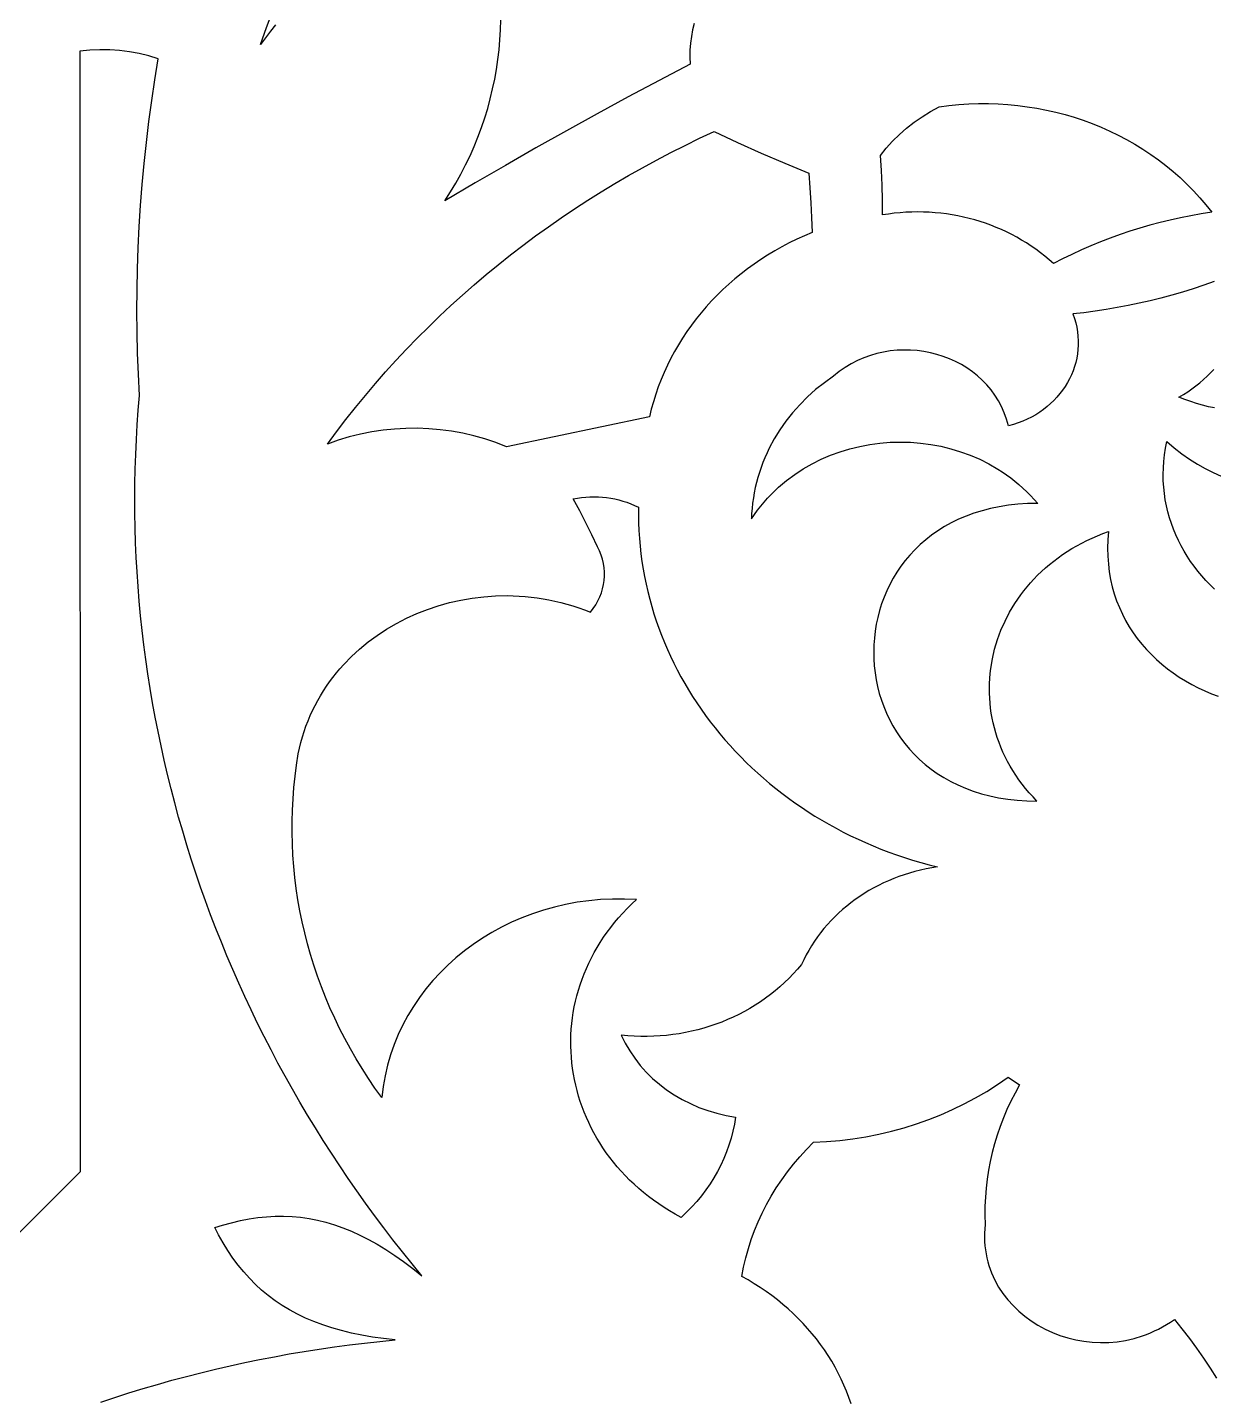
# Model space of a CAD drawing. Extents: x -3069 to -2029, y 258 to 1298.
# Drawn here: x -2196.7 to -2140.3, y 619.9 to 685.1 of the extents above; entities that cross this region are included whole.
import ezdxf

# ---------------------------------------------------------------- set-up
doc = ezdxf.new("R2010")
doc.units = 0
doc.layers.add('LAYER_1', color=18, linetype='CONTINUOUS')

msp = doc.modelspace()

# ---------------------------------------------------------------- linework, layer by layer
at = {"layer": 'LAYER_1'}
for points in [[(-2184.905, 685.199), (-2185.15, 684.894), (-2185.387, 684.583), (-2185.618, 684.268), (-2185.335, 685.075), (-2185.031, 685.874)], [(-2165.005, 685.265), (-2165.084, 684.957), (-2165.145, 684.643), (-2165.187, 684.324), (-2165.21, 684.001), (-2165.214, 683.672), (-2165.197, 683.34), (-2166.677, 682.562), (-2168.15, 681.774), (-2169.618, 680.976), (-2171.078, 680.169), (-2172.532, 679.352), (-2173.98, 678.524), (-2175.42, 677.688), (-2176.854, 676.841), (-2176.588, 677.259), (-2176.336, 677.683), (-2176.098, 678.112), (-2175.875, 678.545), (-2175.665, 678.983), (-2175.469, 679.426), (-2175.287, 679.872), (-2175.119, 680.322), (-2174.965, 680.775), (-2174.825, 681.232), (-2174.699, 681.691), (-2174.588, 682.153), (-2174.49, 682.617), (-2174.407, 683.083), (-2174.339, 683.551), (-2174.284, 684.021), (-2174.244, 684.492), (-2174.218, 684.963), (-2174.206, 685.435)], [(-2193.218, 619.754), (-2192.548, 619.979), (-2191.875, 620.195), (-2191.198, 620.403), (-2190.518, 620.604), (-2189.834, 620.796), (-2189.147, 620.981), (-2188.457, 621.158), (-2187.764, 621.326), (-2187.068, 621.487), (-2186.369, 621.64), (-2185.666, 621.784), (-2184.961, 621.92), (-2184.253, 622.049), (-2183.542, 622.168), (-2182.829, 622.28), (-2182.113, 622.384), (-2181.394, 622.479), (-2180.672, 622.566), (-2179.949, 622.644), (-2179.222, 622.714), (-2179.773, 622.776), (-2180.302, 622.851), (-2180.812, 622.939), (-2181.303, 623.041), (-2181.775, 623.156), (-2182.228, 623.285), (-2182.664, 623.427), (-2183.082, 623.584), (-2183.484, 623.754), (-2183.869, 623.939), (-2184.238, 624.138), (-2184.592, 624.352), (-2184.931, 624.581), (-2185.256, 624.824), (-2185.567, 625.083), (-2185.864, 625.357), (-2186.149, 625.646), (-2186.421, 625.95), (-2186.682, 626.27), (-2186.931, 626.607), (-2187.169, 626.959), (-2187.397, 627.327), (-2187.615, 627.711), (-2187.793, 628.054), (-2187.425, 628.17), (-2186.999, 628.287), (-2186.577, 628.387), (-2186.16, 628.467), (-2185.746, 628.529), (-2185.336, 628.571), (-2184.928, 628.594), (-2184.522, 628.597), (-2184.118, 628.58), (-2183.715, 628.543), (-2183.314, 628.486), (-2182.912, 628.408), (-2182.511, 628.309), (-2182.109, 628.189), (-2181.706, 628.047), (-2181.301, 627.884), (-2180.895, 627.699), (-2180.486, 627.491), (-2180.074, 627.262), (-2179.659, 627.009), (-2179.241, 626.734), (-2178.818, 626.436), (-2178.39, 626.114), (-2177.957, 625.769), (-2178.421, 626.332), (-2178.877, 626.899), (-2179.326, 627.471), (-2179.767, 628.046), (-2180.2, 628.626), (-2180.626, 629.209), (-2181.044, 629.797), (-2181.454, 630.388), (-2181.856, 630.983), (-2182.25, 631.582), (-2182.637, 632.184), (-2183.016, 632.79), (-2183.387, 633.4), (-2183.75, 634.012), (-2184.105, 634.629), (-2184.452, 635.248), (-2184.791, 635.871), (-2185.122, 636.497), (-2185.445, 637.126), (-2185.761, 637.758), (-2186.068, 638.393), (-2186.367, 639.031), (-2186.658, 639.672), (-2186.941, 640.316), (-2187.215, 640.962), (-2187.482, 641.611), (-2187.741, 642.263), (-2187.991, 642.917), (-2188.233, 643.573), (-2188.467, 644.232), (-2188.692, 644.894), (-2188.91, 645.557), (-2189.119, 646.223), (-2189.32, 646.891), (-2189.512, 647.561), (-2189.696, 648.233), (-2189.872, 648.907), (-2190.039, 649.583), (-2190.198, 650.26), (-2190.348, 650.94), (-2190.49, 651.621), (-2190.624, 652.303), (-2190.749, 652.988), (-2190.865, 653.673), (-2190.973, 654.36), (-2191.073, 655.049), (-2191.163, 655.738), (-2191.246, 656.429), (-2191.319, 657.121), (-2191.384, 657.815), (-2191.44, 658.509), (-2191.488, 659.204), (-2191.527, 659.9), (-2191.557, 660.597), (-2191.578, 661.295), (-2191.591, 661.993), (-2191.595, 662.692), (-2191.59, 663.391), (-2191.576, 664.092), (-2191.553, 664.792), (-2191.522, 665.493), (-2191.481, 666.194), (-2191.432, 666.895), (-2191.374, 667.597), (-2191.424, 668.599), (-2191.461, 669.602), (-2191.483, 670.604), (-2191.492, 671.607), (-2191.486, 672.609), (-2191.465, 673.611), (-2191.431, 674.613), (-2191.382, 675.614), (-2191.32, 676.614), (-2191.243, 677.614), (-2191.151, 678.613), (-2191.046, 679.61), (-2190.927, 680.607), (-2190.793, 681.602), (-2190.645, 682.596), (-2190.483, 683.588), (-2190.934, 683.725), (-2191.391, 683.836), (-2191.853, 683.921), (-2192.32, 683.979), (-2192.79, 684.011), (-2193.262, 684.016), (-2193.734, 683.995), (-2194.204, 683.947), (-2194.199, 630.707), (-2231.849, 593.065)], [(-2140.295, 673.004), (-2140.794, 672.829), (-2141.296, 672.663), (-2141.802, 672.507), (-2142.312, 672.359), (-2142.824, 672.222), (-2143.339, 672.093), (-2143.857, 671.974), (-2144.378, 671.865), (-2144.901, 671.766), (-2145.427, 671.676), (-2145.955, 671.595), (-2146.484, 671.525), (-2147.016, 671.464), (-2146.941, 671.253), (-2146.879, 671.042), (-2146.83, 670.829), (-2146.793, 670.617), (-2146.769, 670.405), (-2146.758, 670.194), (-2146.758, 669.984), (-2146.771, 669.775), (-2146.795, 669.568), (-2146.83, 669.363), (-2146.877, 669.161), (-2146.935, 668.961), (-2147.003, 668.765), (-2147.082, 668.572), (-2147.172, 668.384), (-2147.271, 668.2), (-2147.381, 668.02), (-2147.5, 667.846), (-2147.629, 667.677), (-2147.767, 667.514), (-2147.915, 667.357), (-2148.071, 667.206), (-2148.236, 667.063), (-2148.409, 666.927), (-2148.59, 666.799), (-2148.78, 666.678), (-2148.977, 666.566), (-2149.182, 666.463), (-2149.395, 666.369), (-2149.614, 666.285), (-2149.841, 666.21), (-2150.074, 666.146), (-2150.161, 666.465), (-2150.27, 666.771), (-2150.399, 667.064), (-2150.548, 667.343), (-2150.715, 667.609), (-2150.899, 667.86), (-2151.1, 668.098), (-2151.316, 668.32), (-2151.546, 668.528), (-2151.79, 668.72), (-2152.046, 668.898), (-2152.313, 669.059), (-2152.59, 669.204), (-2152.876, 669.333), (-2153.17, 669.445), (-2153.472, 669.54), (-2153.779, 669.617), (-2154.091, 669.678), (-2154.407, 669.72), (-2154.725, 669.744), (-2155.046, 669.75), (-2155.367, 669.737), (-2155.688, 669.704), (-2156.007, 669.653), (-2156.325, 669.582), (-2156.638, 669.491), (-2156.947, 669.379), (-2157.251, 669.247), (-2157.548, 669.094), (-2157.837, 668.921), (-2158.118, 668.725), (-2158.389, 668.508), (-2158.824, 668.199), (-2159.237, 667.87), (-2159.626, 667.521), (-2159.992, 667.154), (-2160.333, 666.77), (-2160.649, 666.371), (-2160.939, 665.956), (-2161.203, 665.527), (-2161.44, 665.086), (-2161.548, 664.861), (-2161.649, 664.633), (-2161.743, 664.402), (-2161.83, 664.169), (-2161.91, 663.933), (-2161.983, 663.695), (-2162.048, 663.455), (-2162.106, 663.213), (-2162.156, 662.97), (-2162.199, 662.724), (-2162.234, 662.477), (-2162.261, 662.228), (-2162.281, 661.978), (-2162.293, 661.726), (-2162.15, 661.936), (-2162.001, 662.14), (-2161.847, 662.337), (-2161.687, 662.529), (-2161.522, 662.714), (-2161.352, 662.893), (-2161.177, 663.066), (-2160.997, 663.233), (-2160.813, 663.393), (-2160.624, 663.548), (-2160.234, 663.838), (-2159.828, 664.104), (-2159.408, 664.344), (-2158.975, 664.56), (-2158.53, 664.751), (-2158.076, 664.916), (-2157.613, 665.057), (-2157.143, 665.172), (-2156.667, 665.262), (-2156.186, 665.326), (-2155.703, 665.365), (-2155.217, 665.378), (-2154.732, 665.366), (-2154.247, 665.328), (-2153.765, 665.265), (-2153.287, 665.175), (-2152.815, 665.059), (-2152.349, 664.918), (-2151.891, 664.75), (-2151.442, 664.557), (-2151.005, 664.337), (-2150.579, 664.09), (-2150.372, 663.957), (-2150.167, 663.818), (-2149.967, 663.671), (-2149.771, 663.519), (-2149.579, 663.359), (-2149.391, 663.193), (-2149.207, 663.02), (-2149.028, 662.841), (-2148.854, 662.655), (-2148.685, 662.462), (-2149.164, 662.452), (-2149.627, 662.423), (-2150.075, 662.374), (-2150.509, 662.306), (-2150.927, 662.22), (-2151.329, 662.117), (-2151.717, 661.997), (-2152.09, 661.86), (-2152.447, 661.708), (-2152.789, 661.541), (-2153.116, 661.36), (-2153.428, 661.165), (-2153.725, 660.957), (-2154.007, 660.737), (-2154.273, 660.505), (-2154.524, 660.263), (-2154.76, 660.009), (-2154.981, 659.746), (-2155.187, 659.474), (-2155.378, 659.194), (-2155.553, 658.905), (-2155.713, 658.61), (-2155.858, 658.308), (-2155.988, 658), (-2156.103, 657.687), (-2156.202, 657.369), (-2156.287, 657.047), (-2156.356, 656.723), (-2156.41, 656.395), (-2156.448, 656.066), (-2156.472, 655.735), (-2156.48, 655.404), (-2156.473, 655.072), (-2156.451, 654.741), (-2156.414, 654.412), (-2156.362, 654.084), (-2156.294, 653.759), (-2156.211, 653.437), (-2156.113, 653.119), (-2156, 652.806), (-2155.872, 652.497), (-2155.728, 652.195), (-2155.569, 651.898), (-2155.395, 651.609), (-2155.206, 651.328), (-2155.001, 651.055), (-2154.782, 650.791), (-2154.547, 650.537), (-2154.297, 650.293), (-2154.031, 650.06), (-2153.751, 649.839), (-2153.455, 649.63), (-2153.144, 649.434), (-2152.818, 649.252), (-2152.476, 649.083), (-2152.12, 648.93), (-2151.748, 648.792), (-2151.36, 648.67), (-2150.958, 648.566), (-2150.54, 648.478), (-2150.108, 648.409), (-2149.66, 648.358), (-2149.196, 648.327), (-2148.718, 648.316), (-2148.907, 648.513), (-2149.088, 648.714), (-2149.26, 648.918), (-2149.424, 649.125), (-2149.579, 649.335), (-2149.726, 649.548), (-2149.865, 649.764), (-2149.995, 649.982), (-2150.117, 650.202), (-2150.23, 650.425), (-2150.336, 650.65), (-2150.433, 650.876), (-2150.522, 651.104), (-2150.603, 651.334), (-2150.676, 651.565), (-2150.741, 651.797), (-2150.798, 652.03), (-2150.847, 652.264), (-2150.889, 652.498), (-2150.922, 652.734), (-2150.948, 652.969), (-2150.966, 653.205), (-2150.976, 653.441), (-2150.979, 653.676), (-2150.974, 653.912), (-2150.961, 654.147), (-2150.941, 654.381), (-2150.914, 654.614), (-2150.837, 655.079), (-2150.73, 655.538), (-2150.594, 655.99), (-2150.43, 656.435), (-2150.238, 656.871), (-2150.017, 657.297), (-2149.769, 657.711), (-2149.634, 657.913), (-2149.493, 658.112), (-2149.345, 658.307), (-2149.191, 658.499), (-2149.03, 658.687), (-2148.862, 658.87), (-2148.688, 659.05), (-2148.507, 659.225), (-2148.319, 659.396), (-2148.125, 659.562), (-2147.925, 659.723), (-2147.719, 659.879), (-2147.506, 660.03), (-2147.287, 660.175), (-2147.062, 660.315), (-2146.83, 660.45), (-2146.593, 660.578), (-2146.349, 660.701), (-2146.099, 660.817), (-2145.843, 660.927), (-2145.582, 661.031), (-2145.314, 661.128), (-2145.346, 660.728), (-2145.359, 660.337), (-2145.351, 659.953), (-2145.326, 659.578), (-2145.281, 659.212), (-2145.219, 658.854), (-2145.14, 658.505), (-2145.044, 658.165), (-2144.932, 657.834), (-2144.804, 657.512), (-2144.661, 657.199), (-2144.504, 656.896), (-2144.332, 656.602), (-2144.147, 656.317), (-2143.949, 656.043), (-2143.738, 655.778), (-2143.516, 655.524), (-2143.281, 655.28), (-2143.036, 655.045), (-2142.781, 654.822), (-2142.516, 654.609), (-2142.241, 654.406), (-2141.958, 654.214), (-2141.666, 654.034), (-2141.366, 653.864), (-2141.06, 653.705), (-2140.746, 653.558), (-2140.426, 653.422), (-2140.101, 653.298)], [(-2140.288, 666.999), (-2140.568, 667.059), (-2140.849, 667.129), (-2141.13, 667.209), (-2141.41, 667.3), (-2141.69, 667.402), (-2141.97, 667.515), (-2141.759, 667.638), (-2141.555, 667.767), (-2141.357, 667.903), (-2141.165, 668.044), (-2140.98, 668.191), (-2140.802, 668.343), (-2140.63, 668.501), (-2140.465, 668.663), (-2140.307, 668.831)], [(-2140.277, 658.393), (-2140.486, 658.596), (-2140.689, 658.805), (-2140.883, 659.021), (-2141.069, 659.244), (-2141.246, 659.473), (-2141.415, 659.707), (-2141.575, 659.948), (-2141.726, 660.194), (-2141.867, 660.446), (-2141.998, 660.703), (-2142.119, 660.965), (-2142.23, 661.232), (-2142.33, 661.504), (-2142.42, 661.781), (-2142.498, 662.062), (-2142.565, 662.348), (-2142.62, 662.638), (-2142.663, 662.932), (-2142.694, 663.23), (-2142.713, 663.531), (-2142.719, 663.836), (-2142.712, 664.145), (-2142.692, 664.457), (-2142.658, 664.771), (-2142.61, 665.089), (-2142.549, 665.409), (-2142.191, 665.102), (-2141.829, 664.819), (-2141.462, 664.561), (-2141.092, 664.326), (-2140.718, 664.114), (-2140.341, 663.925), (-2139.962, 663.759)], [(-2157.55, 619.681), (-2157.654, 619.981), (-2157.768, 620.278), (-2157.891, 620.57), (-2158.024, 620.859), (-2158.166, 621.144), (-2158.317, 621.425), (-2158.476, 621.702), (-2158.645, 621.974), (-2158.823, 622.241), (-2159.009, 622.503), (-2159.203, 622.761), (-2159.406, 623.013), (-2159.617, 623.259), (-2159.836, 623.5), (-2160.064, 623.736), (-2160.299, 623.965), (-2160.541, 624.188), (-2160.792, 624.405), (-2161.05, 624.616), (-2161.315, 624.82), (-2161.588, 625.017), (-2161.867, 625.207), (-2162.154, 625.389), (-2162.448, 625.565), (-2162.748, 625.733), (-2162.662, 626.178), (-2162.557, 626.619), (-2162.436, 627.055), (-2162.296, 627.486), (-2162.14, 627.912), (-2161.966, 628.331), (-2161.776, 628.745), (-2161.569, 629.151), (-2161.346, 629.55), (-2161.107, 629.942), (-2160.851, 630.325), (-2160.58, 630.7), (-2160.294, 631.067), (-2159.992, 631.423), (-2159.676, 631.771), (-2159.344, 632.108), (-2158.714, 632.139), (-2158.087, 632.193), (-2157.465, 632.27), (-2156.848, 632.369), (-2156.236, 632.489), (-2155.631, 632.632), (-2155.033, 632.796), (-2154.443, 632.981), (-2153.861, 633.188), (-2153.289, 633.415), (-2152.726, 633.663), (-2152.175, 633.931), (-2151.634, 634.219), (-2151.105, 634.527), (-2150.589, 634.855), (-2150.087, 635.202), (-2149.542, 634.831), (-2149.758, 634.447), (-2149.958, 634.057), (-2150.145, 633.662), (-2150.316, 633.262), (-2150.472, 632.857), (-2150.613, 632.448), (-2150.739, 632.036), (-2150.85, 631.62), (-2150.945, 631.201), (-2151.025, 630.779), (-2151.089, 630.354), (-2151.138, 629.928), (-2151.171, 629.5), (-2151.189, 629.07), (-2151.19, 628.64), (-2151.176, 628.208), (-2151.196, 628), (-2151.208, 627.795), (-2151.21, 627.592), (-2151.205, 627.392), (-2151.191, 627.194), (-2151.169, 627), (-2151.138, 626.808), (-2151.101, 626.619), (-2151.055, 626.434), (-2151.002, 626.251), (-2150.942, 626.072), (-2150.875, 625.897), (-2150.801, 625.725), (-2150.721, 625.556), (-2150.54, 625.23), (-2150.335, 624.919), (-2150.107, 624.624), (-2149.857, 624.346), (-2149.587, 624.086), (-2149.298, 623.843), (-2148.992, 623.62), (-2148.671, 623.417), (-2148.334, 623.234), (-2147.985, 623.073), (-2147.625, 622.933), (-2147.254, 622.816), (-2146.875, 622.722), (-2146.489, 622.653), (-2146.098, 622.608), (-2145.702, 622.589), (-2145.303, 622.596), (-2144.903, 622.631), (-2144.504, 622.693), (-2144.105, 622.783), (-2143.71, 622.903), (-2143.515, 622.974), (-2143.32, 623.053), (-2143.127, 623.14), (-2142.936, 623.234), (-2142.746, 623.336), (-2142.559, 623.446), (-2142.373, 623.564), (-2142.19, 623.69), (-2141.828, 623.241), (-2141.477, 622.785), (-2141.136, 622.322), (-2140.807, 621.853), (-2140.489, 621.378), (-2140.182, 620.896)]]:
    msp.add_lwpolyline(points, dxfattribs=at)
for points in [[(-2156.056, 676.167), (-2156.059, 676.873), (-2156.077, 677.578), (-2156.111, 678.283), (-2156.161, 678.987), (-2155.879, 679.338), (-2155.577, 679.673), (-2155.255, 679.991), (-2154.914, 680.291), (-2154.554, 680.573), (-2154.176, 680.835), (-2153.782, 681.078), (-2153.372, 681.301), (-2152.901, 681.363), (-2152.431, 681.41), (-2151.961, 681.442), (-2151.492, 681.458), (-2151.025, 681.459), (-2150.559, 681.445), (-2150.096, 681.415), (-2149.635, 681.372), (-2149.177, 681.313), (-2148.723, 681.24), (-2148.273, 681.153), (-2147.826, 681.052), (-2147.385, 680.936), (-2146.948, 680.807), (-2146.517, 680.664), (-2146.092, 680.508), (-2145.673, 680.338), (-2145.261, 680.155), (-2144.856, 679.959), (-2144.458, 679.75), (-2144.068, 679.529), (-2143.686, 679.295), (-2143.313, 679.048), (-2142.949, 678.789), (-2142.595, 678.518), (-2142.25, 678.235), (-2141.915, 677.94), (-2141.592, 677.633), (-2141.279, 677.315), (-2140.978, 676.986), (-2140.688, 676.645), (-2140.411, 676.294), (-2140.907, 676.217), (-2141.401, 676.13), (-2141.892, 676.033), (-2142.381, 675.925), (-2142.866, 675.807), (-2143.347, 675.679), (-2143.826, 675.541), (-2144.3, 675.393), (-2144.771, 675.235), (-2145.237, 675.067), (-2145.699, 674.889), (-2146.157, 674.701), (-2146.61, 674.504), (-2147.058, 674.297), (-2147.501, 674.08), (-2147.939, 673.854), (-2148.139, 674.034), (-2148.345, 674.207), (-2148.556, 674.375), (-2148.772, 674.535), (-2148.993, 674.689), (-2149.218, 674.837), (-2149.448, 674.977), (-2149.682, 675.111), (-2149.919, 675.239), (-2150.161, 675.359), (-2150.406, 675.472), (-2150.654, 675.579), (-2150.906, 675.678), (-2151.161, 675.771), (-2151.419, 675.856), (-2151.679, 675.934), (-2151.942, 676.005), (-2152.207, 676.069), (-2152.474, 676.125), (-2152.743, 676.174), (-2153.014, 676.216), (-2153.287, 676.25), (-2153.56, 676.276), (-2153.836, 676.295), (-2154.112, 676.306), (-2154.388, 676.31), (-2154.666, 676.306), (-2154.944, 676.294), (-2155.222, 676.274), (-2155.5, 676.246), (-2155.778, 676.211)], [(-2182.44, 665.278), (-2182.005, 665.868), (-2181.56, 666.451), (-2181.104, 667.026), (-2180.639, 667.594), (-2180.164, 668.155), (-2179.679, 668.708), (-2179.185, 669.254), (-2178.681, 669.792), (-2178.168, 670.322), (-2177.645, 670.844), (-2177.114, 671.358), (-2176.574, 671.863), (-2176.024, 672.361), (-2175.466, 672.851), (-2174.9, 673.332), (-2174.325, 673.804), (-2173.741, 674.268), (-2173.15, 674.723), (-2172.55, 675.17), (-2171.942, 675.607), (-2171.326, 676.036), (-2170.702, 676.455), (-2170.071, 676.866), (-2169.432, 677.267), (-2168.785, 677.659), (-2168.131, 678.041), (-2167.47, 678.414), (-2166.802, 678.778), (-2166.127, 679.131), (-2165.445, 679.475), (-2164.756, 679.809), (-2164.061, 680.133), (-2162.951, 679.614), (-2161.832, 679.11), (-2160.704, 678.623), (-2159.568, 678.152), (-2159.51, 677.45), (-2159.463, 676.747), (-2159.427, 676.043), (-2159.401, 675.339), (-2159.771, 675.183), (-2160.135, 675.017), (-2160.491, 674.842), (-2160.841, 674.658), (-2161.184, 674.465), (-2161.519, 674.263), (-2161.847, 674.053), (-2162.167, 673.835), (-2162.48, 673.608), (-2162.784, 673.373), (-2163.08, 673.131), (-2163.368, 672.881), (-2163.648, 672.623), (-2163.919, 672.358), (-2164.181, 672.087), (-2164.434, 671.808), (-2164.679, 671.523), (-2164.914, 671.231), (-2165.139, 670.933), (-2165.355, 670.629), (-2165.561, 670.319), (-2165.757, 670.004), (-2165.943, 669.683), (-2166.118, 669.356), (-2166.284, 669.025), (-2166.438, 668.688), (-2166.582, 668.347), (-2166.715, 668.001), (-2166.837, 667.65), (-2166.948, 667.296), (-2167.047, 666.937), (-2167.134, 666.575), (-2173.931, 665.154), (-2174.44, 665.353), (-2174.958, 665.526), (-2175.482, 665.674), (-2176.012, 665.796), (-2176.548, 665.893), (-2177.087, 665.965), (-2177.628, 666.011), (-2178.171, 666.031), (-2178.715, 666.027), (-2179.258, 665.996), (-2179.799, 665.94), (-2180.338, 665.859), (-2180.872, 665.752), (-2181.401, 665.62), (-2181.924, 665.462)], [(-2168.481, 637.193), (-2168.291, 636.813), (-2168.076, 636.447), (-2167.837, 636.096), (-2167.575, 635.762), (-2167.291, 635.445), (-2166.987, 635.145), (-2166.663, 634.865), (-2166.32, 634.603), (-2165.961, 634.362), (-2165.584, 634.141), (-2165.193, 633.942), (-2164.788, 633.766), (-2164.369, 633.612), (-2163.938, 633.483), (-2163.497, 633.379), (-2163.045, 633.299), (-2163.1, 632.962), (-2163.171, 632.629), (-2163.256, 632.299), (-2163.357, 631.973), (-2163.471, 631.652), (-2163.6, 631.336), (-2163.743, 631.025), (-2163.9, 630.72), (-2164.071, 630.421), (-2164.255, 630.129), (-2164.453, 629.843), (-2164.663, 629.565), (-2164.887, 629.295), (-2165.123, 629.032), (-2165.371, 628.779), (-2165.632, 628.534), (-2165.909, 628.686), (-2166.18, 628.844), (-2166.443, 629.008), (-2166.698, 629.178), (-2166.947, 629.354), (-2167.188, 629.535), (-2167.421, 629.721), (-2167.648, 629.913), (-2167.866, 630.109), (-2168.078, 630.31), (-2168.281, 630.516), (-2168.478, 630.727), (-2168.666, 630.941), (-2168.848, 631.16), (-2169.021, 631.383), (-2169.187, 631.61), (-2169.345, 631.84), (-2169.496, 632.073), (-2169.639, 632.31), (-2169.774, 632.55), (-2169.902, 632.793), (-2170.022, 633.039), (-2170.134, 633.288), (-2170.238, 633.538), (-2170.335, 633.791), (-2170.423, 634.047), (-2170.504, 634.304), (-2170.577, 634.563), (-2170.642, 634.823), (-2170.699, 635.085), (-2170.748, 635.348), (-2170.789, 635.613), (-2170.822, 635.878), (-2170.847, 636.144), (-2170.864, 636.411), (-2170.873, 636.678), (-2170.874, 636.945), (-2170.866, 637.212), (-2170.851, 637.479), (-2170.827, 637.746), (-2170.795, 638.013), (-2170.755, 638.279), (-2170.707, 638.544), (-2170.65, 638.809), (-2170.586, 639.072), (-2170.512, 639.334), (-2170.431, 639.594), (-2170.341, 639.853), (-2170.243, 640.11), (-2170.136, 640.366), (-2170.021, 640.619), (-2169.897, 640.869), (-2169.765, 641.118), (-2169.625, 641.364), (-2169.476, 641.607), (-2169.318, 641.847), (-2169.152, 642.084), (-2168.977, 642.317), (-2168.794, 642.548), (-2168.602, 642.774), (-2168.401, 642.997), (-2168.191, 643.216), (-2167.973, 643.43), (-2167.746, 643.641), (-2168.325, 643.666), (-2168.897, 643.665), (-2169.464, 643.638), (-2170.024, 643.585), (-2170.576, 643.508), (-2171.119, 643.407), (-2171.654, 643.282), (-2172.179, 643.135), (-2172.693, 642.965), (-2173.195, 642.773), (-2173.686, 642.56), (-2174.164, 642.327), (-2174.628, 642.073), (-2175.077, 641.8), (-2175.512, 641.508), (-2175.931, 641.198), (-2176.333, 640.87), (-2176.717, 640.526), (-2177.084, 640.164), (-2177.432, 639.787), (-2177.76, 639.394), (-2178.067, 638.987), (-2178.354, 638.565), (-2178.618, 638.13), (-2178.861, 637.682), (-2179.079, 637.221), (-2179.274, 636.748), (-2179.444, 636.264), (-2179.588, 635.77), (-2179.705, 635.265), (-2179.796, 634.751), (-2179.859, 634.228), (-2180.182, 634.681), (-2180.493, 635.141), (-2180.792, 635.606), (-2181.078, 636.076), (-2181.352, 636.551), (-2181.613, 637.032), (-2181.861, 637.517), (-2182.097, 638.006), (-2182.32, 638.5), (-2182.531, 638.998), (-2182.728, 639.5), (-2182.913, 640.006), (-2183.085, 640.515), (-2183.244, 641.027), (-2183.39, 641.542), (-2183.522, 642.061), (-2183.642, 642.582), (-2183.748, 643.105), (-2183.842, 643.63), (-2183.922, 644.158), (-2183.988, 644.687), (-2184.041, 645.218), (-2184.081, 645.75), (-2184.108, 646.284), (-2184.12, 646.818), (-2184.12, 647.353), (-2184.105, 647.889), (-2184.077, 648.425), (-2184.035, 648.961), (-2183.98, 649.497), (-2183.91, 650.033), (-2183.827, 650.568), (-2183.77, 650.838), (-2183.705, 651.105), (-2183.631, 651.368), (-2183.55, 651.627), (-2183.461, 651.882), (-2183.364, 652.133), (-2183.26, 652.38), (-2183.149, 652.622), (-2183.03, 652.861), (-2182.905, 653.095), (-2182.773, 653.325), (-2182.634, 653.55), (-2182.488, 653.771), (-2182.337, 653.987), (-2182.178, 654.198), (-2182.014, 654.405), (-2181.844, 654.607), (-2181.668, 654.804), (-2181.3, 655.183), (-2180.91, 655.541), (-2180.501, 655.878), (-2180.072, 656.194), (-2179.626, 656.487), (-2179.163, 656.758), (-2178.685, 657.005), (-2178.193, 657.228), (-2177.688, 657.427), (-2177.171, 657.6), (-2176.644, 657.748), (-2176.107, 657.869), (-2175.563, 657.964), (-2175.012, 658.03), (-2174.455, 658.069), (-2173.893, 658.079), (-2173.329, 658.06), (-2173.046, 658.04), (-2172.762, 658.011), (-2172.478, 657.976), (-2172.195, 657.932), (-2171.911, 657.881), (-2171.628, 657.822), (-2171.345, 657.755), (-2171.062, 657.68), (-2170.78, 657.597), (-2170.499, 657.506), (-2170.219, 657.407), (-2169.941, 657.299), (-2169.807, 657.469), (-2169.688, 657.646), (-2169.584, 657.828), (-2169.494, 658.016), (-2169.42, 658.208), (-2169.36, 658.403), (-2169.315, 658.602), (-2169.285, 658.802), (-2169.271, 659.004), (-2169.271, 659.207), (-2169.287, 659.409), (-2169.319, 659.611), (-2169.366, 659.81), (-2169.428, 660.008), (-2169.506, 660.203), (-2169.6, 660.394), (-2169.875, 660.972), (-2170.159, 661.547), (-2170.453, 662.117), (-2170.758, 662.684), (-2170.56, 662.719), (-2170.362, 662.746), (-2170.163, 662.765), (-2169.963, 662.776), (-2169.764, 662.779), (-2169.565, 662.773), (-2169.367, 662.76), (-2169.17, 662.739), (-2168.974, 662.71), (-2168.78, 662.673), (-2168.587, 662.628), (-2168.396, 662.575), (-2168.208, 662.514), (-2168.023, 662.446), (-2167.84, 662.37), (-2167.661, 662.287), (-2167.663, 661.913), (-2167.656, 661.541), (-2167.641, 661.17), (-2167.617, 660.801), (-2167.584, 660.434), (-2167.544, 660.068), (-2167.494, 659.705), (-2167.437, 659.343), (-2167.371, 658.984), (-2167.298, 658.627), (-2167.216, 658.272), (-2167.126, 657.92), (-2167.029, 657.57), (-2166.924, 657.222), (-2166.811, 656.878), (-2166.69, 656.536), (-2166.562, 656.197), (-2166.427, 655.861), (-2166.284, 655.528), (-2166.134, 655.198), (-2165.976, 654.871), (-2165.812, 654.548), (-2165.64, 654.228), (-2165.461, 653.911), (-2165.276, 653.598), (-2165.083, 653.289), (-2164.884, 652.984), (-2164.678, 652.682), (-2164.465, 652.385), (-2164.246, 652.091), (-2164.021, 651.802), (-2163.789, 651.517), (-2163.55, 651.236), (-2163.306, 650.959), (-2163.055, 650.688), (-2162.798, 650.42), (-2162.536, 650.158), (-2162.267, 649.9), (-2161.992, 649.648), (-2161.712, 649.4), (-2161.426, 649.157), (-2161.134, 648.919), (-2160.837, 648.687), (-2160.534, 648.46), (-2160.226, 648.239), (-2159.913, 648.023), (-2159.594, 647.812), (-2159.271, 647.608), (-2158.942, 647.409), (-2158.608, 647.216), (-2158.269, 647.029), (-2157.926, 646.848), (-2157.577, 646.674), (-2157.224, 646.506), (-2156.866, 646.344), (-2156.504, 646.188), (-2156.137, 646.039), (-2155.766, 645.897), (-2155.391, 645.761), (-2155.011, 645.633), (-2154.627, 645.511), (-2154.239, 645.396), (-2153.847, 645.289), (-2153.452, 645.188), (-2153.722, 645.146), (-2153.99, 645.096), (-2154.254, 645.038), (-2154.516, 644.973), (-2154.774, 644.9), (-2155.029, 644.82), (-2155.28, 644.733), (-2155.528, 644.639), (-2155.771, 644.537), (-2156.011, 644.429), (-2156.246, 644.314), (-2156.477, 644.193), (-2156.703, 644.065), (-2156.924, 643.93), (-2157.141, 643.79), (-2157.352, 643.643), (-2157.559, 643.49), (-2157.76, 643.331), (-2157.955, 643.167), (-2158.144, 642.996), (-2158.328, 642.82), (-2158.506, 642.639), (-2158.677, 642.452), (-2158.842, 642.261), (-2159, 642.064), (-2159.152, 641.862), (-2159.297, 641.655), (-2159.435, 641.443), (-2159.565, 641.227), (-2159.689, 641.007), (-2159.804, 640.782), (-2159.912, 640.552), (-2160.102, 640.327), (-2160.299, 640.108), (-2160.503, 639.897), (-2160.714, 639.692), (-2160.932, 639.495), (-2161.156, 639.305), (-2161.386, 639.122), (-2161.622, 638.947), (-2161.864, 638.779), (-2162.111, 638.618), (-2162.364, 638.466), (-2162.622, 638.321), (-2162.884, 638.184), (-2163.151, 638.055), (-2163.423, 637.934), (-2163.698, 637.821), (-2163.978, 637.716), (-2164.261, 637.62), (-2164.547, 637.532), (-2164.837, 637.452), (-2165.13, 637.381), (-2165.425, 637.319), (-2165.723, 637.266), (-2166.024, 637.221), (-2166.326, 637.185), (-2166.63, 637.159), (-2166.936, 637.141), (-2167.243, 637.133), (-2167.552, 637.134), (-2167.861, 637.144), (-2168.171, 637.164)]]:
    msp.add_lwpolyline(points, close=True, dxfattribs=at)

doc.saveas('drawing.dxf')
